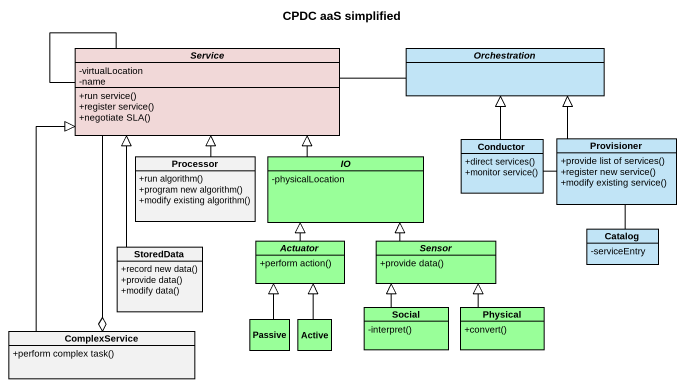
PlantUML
@startuml
title CPDC aaS simplified
hide circle
hide empty members
skinparam classAttributeIconSize 0
abstract class Service #F1D8D8 {
  -virtualLocation
  -name
  +run service()
  +register service()
  +negotiate SLA()
}
abstract class Orchestration #C1E4F6
class Processor {
  +run algorithm()
  +program new algorithm()
  +modify existing algorithm()
}
abstract class IO #99FF99 {
  -physicalLocation
}
class Conductor #C1E4F6 {
  +direct services()
  +monitor service()
}
class Provisioner #C1E4F6 {
  +provide list of services()
  +register new service()
  +modify existing service()
}
class StoredData {
  +record new data()
  +provide data()
  +modify data()
}
abstract class Actuator #99FF99 {
  +perform action()
}
abstract class Sensor #99FF99 {
  +provide data()
}
class Catalog #C1E4F6 {
  -serviceEntry
}
class Passive #99FF99
class Active #99FF99
class Social #99FF99 {
  -interpret()
}
class Physical #99FF99 {
  +convert()
}
class ComplexService {
  +perform complex task()
}
Service -- Service
Orchestration -left- Service
Processor -up-|> Service
IO -up-|> Service
Conductor -up-|> Orchestration
Provisioner -up-|> Orchestration
Provisioner -left- Conductor
Provisioner -- Catalog
StoredData -up-|> Service
Actuator -up-|> IO
Sensor -up-|> IO
Passive -up-|> Actuator
Active -up-|> Actuator
Social -up-|> Sensor
Physical -up-|> Sensor
ComplexService o-up- Service
ComplexService -up-|> Service
@enduml
